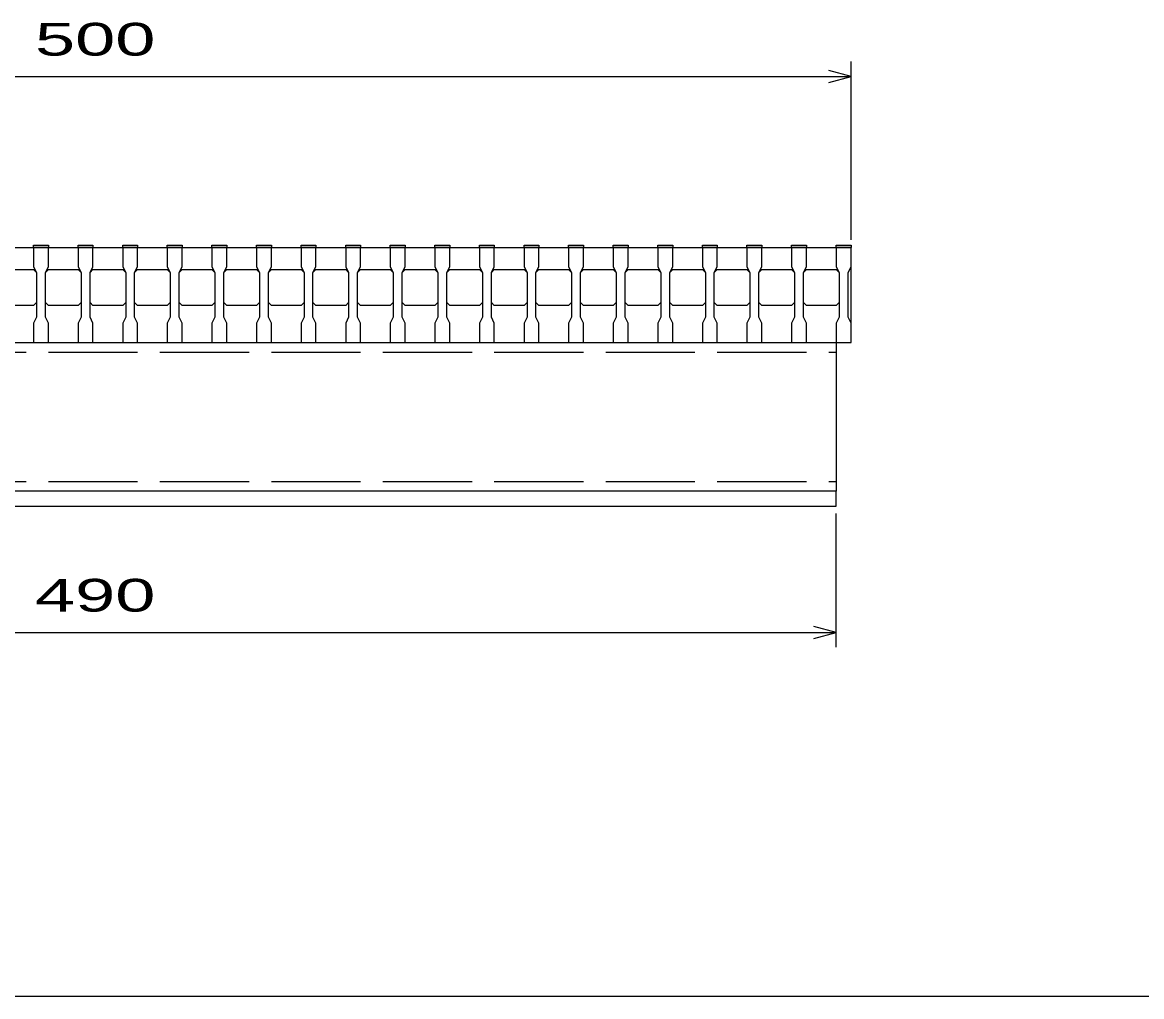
# Model space of a CAD drawing. Units: millimetres, scale not verified. Extents: x -910 to 866, y -641 to 527.
# Drawn here: x -489.8 to -113.3, y -573.2 to -245.6 of the extents above; entities that cross this region are included whole.
import ezdxf
from ezdxf.enums import TextEntityAlignment as Align

# ---------------------------------------------------------------- set-up
doc = ezdxf.new("R2010")
doc.units = ezdxf.units.MM
doc.header["$LTSCALE"] = 5
doc.linetypes.add('DASHED', pattern=[7.5, 6, -1.5])
for name, color, linetype, lineweight in [('0_2', 150, 'Continuous', 25), ('16', 3, 'Continuous', 25), ('22', 4, 'Continuous', 25)]:
    doc.layers.add(name, color=color, linetype=linetype, lineweight=lineweight)
doc.styles.add('ベクトル', font='')
doc.styles.get('ベクトル').set_extended_font_data('ベクトル')

msp = doc.modelspace()

# ---------------------------------------------------------------- linework, layer by layer
at = {"layer": '0_2'}
msp.add_line((865.5, -573.25), (-864.5, -573.25), dxfattribs=at)
at = {"layer": '16'}
for p, q in [((-711, -321.25), (-211, -321.25)), ((-486, -321.25), (-486, -320.55)), ((-486, -320.55), (-481, -320.55)), ((-486, -321.25), (-486, -327.75)), ((-481, -321.25), (-486, -321.25)), ((-481, -320.55), (-481, -321.25)), ((-481, -327.75), (-481, -321.25)), ((-471, -321.25), (-471, -320.55)), ((-471, -320.55), (-466, -320.55)), ((-471, -321.25), (-471, -327.75)), ((-466, -321.25), (-471, -321.25)), ((-466, -320.55), (-466, -321.25)), ((-466, -327.75), (-466, -321.25)), ((-456, -321.25), (-456, -320.55)), ((-456, -320.55), (-451, -320.55)), ((-456, -321.25), (-456, -327.75)), ((-451, -321.25), (-456, -321.25)), ((-451, -320.55), (-451, -321.25)), ((-451, -327.75), (-451, -321.25)), ((-441, -321.25), (-441, -320.55)), ((-441, -320.55), (-436, -320.55)), ((-441, -321.25), (-441, -327.75)), ((-436, -321.25), (-441, -321.25)), ((-436, -320.55), (-436, -321.25)), ((-436, -327.75), (-436, -321.25)), ((-426, -321.25), (-426, -320.55)), ((-426, -320.55), (-421, -320.55)), ((-426, -321.25), (-426, -327.75)), ((-421, -321.25), (-426, -321.25)), ((-421, -320.55), (-421, -321.25)), ((-421, -327.75), (-421, -321.25)), ((-411, -321.25), (-411, -320.55)), ((-411, -320.55), (-406, -320.55)), ((-411, -321.25), (-411, -327.75)), ((-406, -321.25), (-411, -321.25)), ((-406, -320.55), (-406, -321.25)), ((-406, -327.75), (-406, -321.25)), ((-396, -321.25), (-396, -320.55)), ((-396, -320.55), (-391, -320.55)), ((-396, -321.25), (-396, -327.75)), ((-391, -321.25), (-396, -321.25)), ((-391, -320.55), (-391, -321.25)), ((-391, -327.75), (-391, -321.25)), ((-381, -321.25), (-381, -320.55)), ((-381, -320.55), (-376, -320.55)), ((-381, -321.25), (-381, -327.75)), ((-376, -321.25), (-381, -321.25)), ((-376, -320.55), (-376, -321.25)), ((-376, -327.75), (-376, -321.25)), ((-366, -321.25), (-366, -320.55)), ((-366, -320.55), (-361, -320.55)), ((-366, -321.25), (-366, -327.75)), ((-361, -321.25), (-366, -321.25)), ((-361, -320.55), (-361, -321.25)), ((-361, -327.75), (-361, -321.25)), ((-351, -321.25), (-351, -320.55)), ((-351, -320.55), (-346, -320.55)), ((-351, -321.25), (-351, -327.75)), ((-346, -321.25), (-351, -321.25)), ((-346, -320.55), (-346, -321.25)), ((-346, -327.75), (-346, -321.25)), ((-336, -321.25), (-336, -320.55)), ((-336, -320.55), (-331, -320.55)), ((-336, -321.25), (-336, -327.75)), ((-331, -321.25), (-336, -321.25)), ((-331, -320.55), (-331, -321.25)), ((-331, -327.75), (-331, -321.25)), ((-321, -321.25), (-321, -320.55)), ((-321, -320.55), (-316, -320.55)), ((-321, -321.25), (-321, -327.75)), ((-316, -321.25), (-321, -321.25)), ((-316, -320.55), (-316, -321.25)), ((-316, -327.75), (-316, -321.25)), ((-306, -321.25), (-306, -320.55)), ((-306, -320.55), (-301, -320.55)), ((-306, -321.25), (-306, -327.75)), ((-301, -321.25), (-306, -321.25)), ((-301, -320.55), (-301, -321.25)), ((-301, -327.75), (-301, -321.25)), ((-291, -321.25), (-291, -320.55)), ((-291, -320.55), (-286, -320.55)), ((-291, -321.25), (-291, -327.75)), ((-286, -321.25), (-291, -321.25)), ((-286, -320.55), (-286, -321.25)), ((-286, -327.75), (-286, -321.25)), ((-276, -321.25), (-276, -320.55)), ((-276, -320.55), (-271, -320.55)), ((-276, -321.25), (-276, -327.75)), ((-271, -321.25), (-276, -321.25)), ((-271, -320.55), (-271, -321.25)), ((-271, -327.75), (-271, -321.25)), ((-261, -321.25), (-261, -320.55)), ((-261, -320.55), (-256, -320.55)), ((-261, -321.25), (-261, -327.75)), ((-256, -321.25), (-261, -321.25)), ((-256, -320.55), (-256, -321.25)), ((-256, -327.75), (-256, -321.25)), ((-246, -321.25), (-246, -320.55)), ((-246, -320.55), (-241, -320.55)), ((-246, -321.25), (-246, -327.75)), ((-241, -321.25), (-246, -321.25)), ((-241, -320.55), (-241, -321.25)), ((-241, -327.75), (-241, -321.25)), ((-231, -321.25), (-231, -320.55)), ((-231, -320.55), (-226, -320.55)), ((-231, -321.25), (-231, -327.75)), ((-226, -321.25), (-231, -321.25)), ((-226, -320.55), (-226, -321.25)), ((-226, -327.75), (-226, -321.25)), ((-216, -321.25), (-216, -320.55)), ((-216, -320.55), (-211, -320.55)), ((-216, -321.25), (-216, -327.75)), ((-211, -321.25), (-216, -321.25)), ((-211, -320.55), (-211, -321.25)), ((-211, -327.75), (-211, -321.25)), ((-211, -353.25), (-211, -321.25)), ((-496, -328.75), (-486, -328.75)), ((-486, -327.75), (-485, -329.75)), ((-486, -328.75), (-485, -329.75)), ((-485, -329.75), (-485, -344.75)), ((-482, -329.75), (-481, -327.75)), ((-482, -329.75), (-481, -328.75)), ((-482, -344.75), (-482, -329.75)), ((-481, -328.75), (-471, -328.75)), ((-471, -327.75), (-470, -329.75)), ((-471, -328.75), (-470, -329.75)), ((-470, -329.75), (-470, -344.75)), ((-467, -329.75), (-466, -327.75)), ((-467, -329.75), (-466, -328.75)), ((-467, -344.75), (-467, -329.75)), ((-466, -328.75), (-456, -328.75)), ((-456, -327.75), (-455, -329.75)), ((-456, -328.75), (-455, -329.75)), ((-455, -329.75), (-455, -344.75)), ((-452, -329.75), (-451, -327.75)), ((-452, -329.75), (-451, -328.75)), ((-452, -344.75), (-452, -329.75)), ((-451, -328.75), (-441, -328.75)), ((-441, -327.75), (-440, -329.75)), ((-441, -328.75), (-440, -329.75)), ((-440, -329.75), (-440, -344.75)), ((-437, -329.75), (-436, -327.75)), ((-437, -329.75), (-436, -328.75)), ((-437, -344.75), (-437, -329.75)), ((-436, -328.75), (-426, -328.75)), ((-426, -327.75), (-425, -329.75)), ((-426, -328.75), (-425, -329.75)), ((-425, -329.75), (-425, -344.75)), ((-422, -329.75), (-421, -327.75)), ((-422, -329.75), (-421, -328.75)), ((-422, -344.75), (-422, -329.75)), ((-421, -328.75), (-411, -328.75)), ((-411, -327.75), (-410, -329.75)), ((-411, -328.75), (-410, -329.75)), ((-410, -329.75), (-410, -344.75)), ((-407, -329.75), (-406, -327.75)), ((-407, -329.75), (-406, -328.75)), ((-407, -344.75), (-407, -329.75)), ((-406, -328.75), (-396, -328.75)), ((-396, -327.75), (-395, -329.75)), ((-396, -328.75), (-395, -329.75)), ((-395, -329.75), (-395, -344.75)), ((-392, -329.75), (-391, -327.75)), ((-392, -329.75), (-391, -328.75)), ((-392, -344.75), (-392, -329.75)), ((-391, -328.75), (-381, -328.75)), ((-381, -327.75), (-380, -329.75)), ((-381, -328.75), (-380, -329.75)), ((-380, -329.75), (-380, -344.75)), ((-377, -329.75), (-376, -327.75)), ((-377, -329.75), (-376, -328.75)), ((-377, -344.75), (-377, -329.75)), ((-376, -328.75), (-366, -328.75)), ((-366, -327.75), (-365, -329.75)), ((-366, -328.75), (-365, -329.75)), ((-365, -329.75), (-365, -344.75)), ((-362, -329.75), (-361, -327.75)), ((-362, -329.75), (-361, -328.75)), ((-362, -344.75), (-362, -329.75)), ((-361, -328.75), (-351, -328.75)), ((-351, -327.75), (-350, -329.75)), ((-351, -328.75), (-350, -329.75)), ((-350, -329.75), (-350, -344.75)), ((-347, -329.75), (-346, -327.75)), ((-347, -329.75), (-346, -328.75)), ((-347, -344.75), (-347, -329.75)), ((-346, -328.75), (-336, -328.75)), ((-336, -327.75), (-335, -329.75)), ((-336, -328.75), (-335, -329.75)), ((-335, -329.75), (-335, -344.75)), ((-332, -329.75), (-331, -327.75)), ((-332, -329.75), (-331, -328.75)), ((-332, -344.75), (-332, -329.75)), ((-331, -328.75), (-321, -328.75)), ((-321, -327.75), (-320, -329.75)), ((-321, -328.75), (-320, -329.75)), ((-320, -329.75), (-320, -344.75)), ((-317, -329.75), (-316, -327.75)), ((-317, -329.75), (-316, -328.75)), ((-317, -344.75), (-317, -329.75)), ((-316, -328.75), (-306, -328.75)), ((-306, -327.75), (-305, -329.75)), ((-306, -328.75), (-305, -329.75)), ((-305, -329.75), (-305, -344.75)), ((-302, -329.75), (-301, -327.75)), ((-302, -329.75), (-301, -328.75)), ((-302, -344.75), (-302, -329.75)), ((-301, -328.75), (-291, -328.75)), ((-291, -327.75), (-290, -329.75)), ((-291, -328.75), (-290, -329.75)), ((-290, -329.75), (-290, -344.75)), ((-287, -329.75), (-286, -327.75)), ((-287, -329.75), (-286, -328.75)), ((-287, -344.75), (-287, -329.75)), ((-286, -328.75), (-276, -328.75)), ((-276, -327.75), (-275, -329.75)), ((-276, -328.75), (-275, -329.75)), ((-275, -329.75), (-275, -344.75)), ((-272, -329.75), (-271, -327.75)), ((-272, -329.75), (-271, -328.75)), ((-272, -344.75), (-272, -329.75)), ((-271, -328.75), (-261, -328.75)), ((-261, -327.75), (-260, -329.75)), ((-261, -328.75), (-260, -329.75)), ((-260, -329.75), (-260, -344.75)), ((-257, -329.75), (-256, -327.75)), ((-257, -329.75), (-256, -328.75)), ((-257, -344.75), (-257, -329.75)), ((-256, -328.75), (-246, -328.75)), ((-246, -327.75), (-245, -329.75)), ((-246, -328.75), (-245, -329.75)), ((-245, -329.75), (-245, -344.75)), ((-242, -329.75), (-241, -327.75)), ((-242, -329.75), (-241, -328.75)), ((-242, -344.75), (-242, -329.75)), ((-241, -328.75), (-231, -328.75)), ((-231, -327.75), (-230, -329.75)), ((-231, -328.75), (-230, -329.75)), ((-230, -329.75), (-230, -344.75)), ((-227, -329.75), (-226, -327.75)), ((-227, -329.75), (-226, -328.75)), ((-227, -344.75), (-227, -329.75)), ((-226, -328.75), (-216, -328.75)), ((-216, -327.75), (-215, -329.75)), ((-216, -328.75), (-215, -329.75)), ((-215, -329.75), (-215, -344.75)), ((-212, -329.75), (-211, -327.75)), ((-212, -344.75), (-212, -329.75)), ((-486, -340.75), (-496, -340.75)), ((-485, -339.75), (-486, -340.75)), ((-481, -340.75), (-482, -339.75)), ((-471, -340.75), (-481, -340.75)), ((-470, -339.75), (-471, -340.75)), ((-466, -340.75), (-467, -339.75)), ((-456, -340.75), (-466, -340.75)), ((-455, -339.75), (-456, -340.75)), ((-451, -340.75), (-452, -339.75)), ((-441, -340.75), (-451, -340.75)), ((-440, -339.75), (-441, -340.75)), ((-436, -340.75), (-437, -339.75)), ((-426, -340.75), (-436, -340.75)), ((-425, -339.75), (-426, -340.75)), ((-421, -340.75), (-422, -339.75)), ((-411, -340.75), (-421, -340.75)), ((-410, -339.75), (-411, -340.75)), ((-406, -340.75), (-407, -339.75)), ((-396, -340.75), (-406, -340.75)), ((-395, -339.75), (-396, -340.75)), ((-391, -340.75), (-392, -339.75)), ((-381, -340.75), (-391, -340.75)), ((-380, -339.75), (-381, -340.75)), ((-376, -340.75), (-377, -339.75)), ((-366, -340.75), (-376, -340.75)), ((-365, -339.75), (-366, -340.75)), ((-361, -340.75), (-362, -339.75)), ((-351, -340.75), (-361, -340.75)), ((-350, -339.75), (-351, -340.75)), ((-346, -340.75), (-347, -339.75)), ((-336, -340.75), (-346, -340.75)), ((-335, -339.75), (-336, -340.75)), ((-331, -340.75), (-332, -339.75)), ((-321, -340.75), (-331, -340.75)), ((-320, -339.75), (-321, -340.75)), ((-316, -340.75), (-317, -339.75)), ((-306, -340.75), (-316, -340.75)), ((-305, -339.75), (-306, -340.75)), ((-301, -340.75), (-302, -339.75)), ((-291, -340.75), (-301, -340.75)), ((-290, -339.75), (-291, -340.75)), ((-286, -340.75), (-287, -339.75)), ((-276, -340.75), (-286, -340.75)), ((-275, -339.75), (-276, -340.75)), ((-271, -340.75), (-272, -339.75)), ((-261, -340.75), (-271, -340.75)), ((-260, -339.75), (-261, -340.75)), ((-256, -340.75), (-257, -339.75)), ((-246, -340.75), (-256, -340.75)), ((-245, -339.75), (-246, -340.75)), ((-241, -340.75), (-242, -339.75)), ((-231, -340.75), (-241, -340.75)), ((-230, -339.75), (-231, -340.75)), ((-226, -340.75), (-227, -339.75)), ((-216, -340.75), (-226, -340.75)), ((-215, -339.75), (-216, -340.75)), ((-485, -344.75), (-486, -346.75)), ((-481, -346.75), (-482, -344.75)), ((-470, -344.75), (-471, -346.75)), ((-466, -346.75), (-467, -344.75)), ((-455, -344.75), (-456, -346.75)), ((-451, -346.75), (-452, -344.75)), ((-440, -344.75), (-441, -346.75)), ((-436, -346.75), (-437, -344.75)), ((-425, -344.75), (-426, -346.75)), ((-421, -346.75), (-422, -344.75)), ((-410, -344.75), (-411, -346.75)), ((-406, -346.75), (-407, -344.75)), ((-395, -344.75), (-396, -346.75)), ((-391, -346.75), (-392, -344.75)), ((-380, -344.75), (-381, -346.75)), ((-376, -346.75), (-377, -344.75)), ((-365, -344.75), (-366, -346.75)), ((-361, -346.75), (-362, -344.75)), ((-350, -344.75), (-351, -346.75)), ((-346, -346.75), (-347, -344.75)), ((-335, -344.75), (-336, -346.75)), ((-331, -346.75), (-332, -344.75)), ((-320, -344.75), (-321, -346.75)), ((-316, -346.75), (-317, -344.75)), ((-305, -344.75), (-306, -346.75)), ((-301, -346.75), (-302, -344.75)), ((-290, -344.75), (-291, -346.75)), ((-286, -346.75), (-287, -344.75)), ((-275, -344.75), (-276, -346.75)), ((-271, -346.75), (-272, -344.75)), ((-260, -344.75), (-261, -346.75)), ((-256, -346.75), (-257, -344.75)), ((-245, -344.75), (-246, -346.75)), ((-241, -346.75), (-242, -344.75)), ((-230, -344.75), (-231, -346.75)), ((-226, -346.75), (-227, -344.75)), ((-215, -344.75), (-216, -346.75)), ((-211, -346.75), (-212, -344.75)), ((-486, -346.75), (-486, -353.25)), ((-481, -353.25), (-481, -346.75)), ((-471, -346.75), (-471, -353.25)), ((-466, -353.25), (-466, -346.75)), ((-456, -346.75), (-456, -353.25)), ((-451, -353.25), (-451, -346.75)), ((-441, -346.75), (-441, -353.25)), ((-436, -353.25), (-436, -346.75)), ((-426, -346.75), (-426, -353.25)), ((-421, -353.25), (-421, -346.75)), ((-411, -346.75), (-411, -353.25)), ((-406, -353.25), (-406, -346.75)), ((-396, -346.75), (-396, -353.25)), ((-391, -353.25), (-391, -346.75)), ((-381, -346.75), (-381, -353.25)), ((-376, -353.25), (-376, -346.75)), ((-366, -346.75), (-366, -353.25)), ((-361, -353.25), (-361, -346.75)), ((-351, -346.75), (-351, -353.25)), ((-346, -353.25), (-346, -346.75)), ((-336, -346.75), (-336, -353.25)), ((-331, -353.25), (-331, -346.75)), ((-321, -346.75), (-321, -353.25)), ((-316, -353.25), (-316, -346.75)), ((-306, -346.75), (-306, -353.25)), ((-301, -353.25), (-301, -346.75)), ((-291, -346.75), (-291, -353.25)), ((-286, -353.25), (-286, -346.75)), ((-276, -346.75), (-276, -353.25)), ((-271, -353.25), (-271, -346.75)), ((-261, -346.75), (-261, -353.25)), ((-256, -353.25), (-256, -346.75)), ((-246, -346.75), (-246, -353.25)), ((-241, -353.25), (-241, -346.75)), ((-231, -346.75), (-231, -353.25)), ((-226, -353.25), (-226, -346.75)), ((-216, -346.75), (-216, -353.25)), ((-211, -353.25), (-211, -346.75)), ((-711, -353.25), (-211, -353.25)), ((-706, -353.25), (-216, -353.25)), ((-486, -353.25), (-481, -353.25)), ((-471, -353.25), (-466, -353.25)), ((-456, -353.25), (-451, -353.25)), ((-441, -353.25), (-436, -353.25)), ((-426, -353.25), (-421, -353.25)), ((-411, -353.25), (-406, -353.25)), ((-396, -353.25), (-391, -353.25)), ((-381, -353.25), (-376, -353.25)), ((-366, -353.25), (-361, -353.25)), ((-351, -353.25), (-346, -353.25)), ((-336, -353.25), (-331, -353.25)), ((-321, -353.25), (-316, -353.25)), ((-306, -353.25), (-301, -353.25)), ((-291, -353.25), (-286, -353.25)), ((-276, -353.25), (-271, -353.25)), ((-261, -353.25), (-256, -353.25)), ((-246, -353.25), (-241, -353.25)), ((-231, -353.25), (-226, -353.25)), ((-216, -353.25), (-211, -353.25)), ((-216, -353.25), (-216, -403.25)), ((-216, -403.25), (-706, -403.25)), ((-216, -403.25), (-706, -403.25)), ((-216, -408.25), (-216, -403.25)), ((-706, -408.25), (-216, -408.25))]:
    msp.add_line(p, q, dxfattribs=at)
at = {"layer": '16', "linetype": 'DASHED'}
for p, q in [((-706, -356.45), (-216, -356.45)), ((-706, -400.05), (-216, -400.05))]:
    msp.add_line(p, q, dxfattribs=at)
at = {"layer": '22'}
for p, q in [((-211, -318.75), (-211, -258.75)), ((-211, -263.75), (-218.5, -261.75)), ((-711, -263.75), (-211, -263.75)), ((-218.5, -265.75), (-211, -263.75)), ((-216, -455.75), (-216, -410.75)), ((-706, -450.75), (-216, -450.75)), ((-216, -450.75), (-223.5, -448.75)), ((-223.5, -452.75), (-216, -450.75))]:
    msp.add_line(p, q, dxfattribs=at)

# ---------------------------------------------------------------- texts
at = {"layer": '22', "color": 2, "style": 'ベクトル', "width": 1.65}
for s, p in [(' 500 ', (-492.25, -251.25)), (' 490 ', (-492.25, -438.25))]:
    msp.add_text(s, height=11, dxfattribs=at).set_placement(p, align=Align.MIDDLE_LEFT)

doc.saveas('drawing.dxf')
